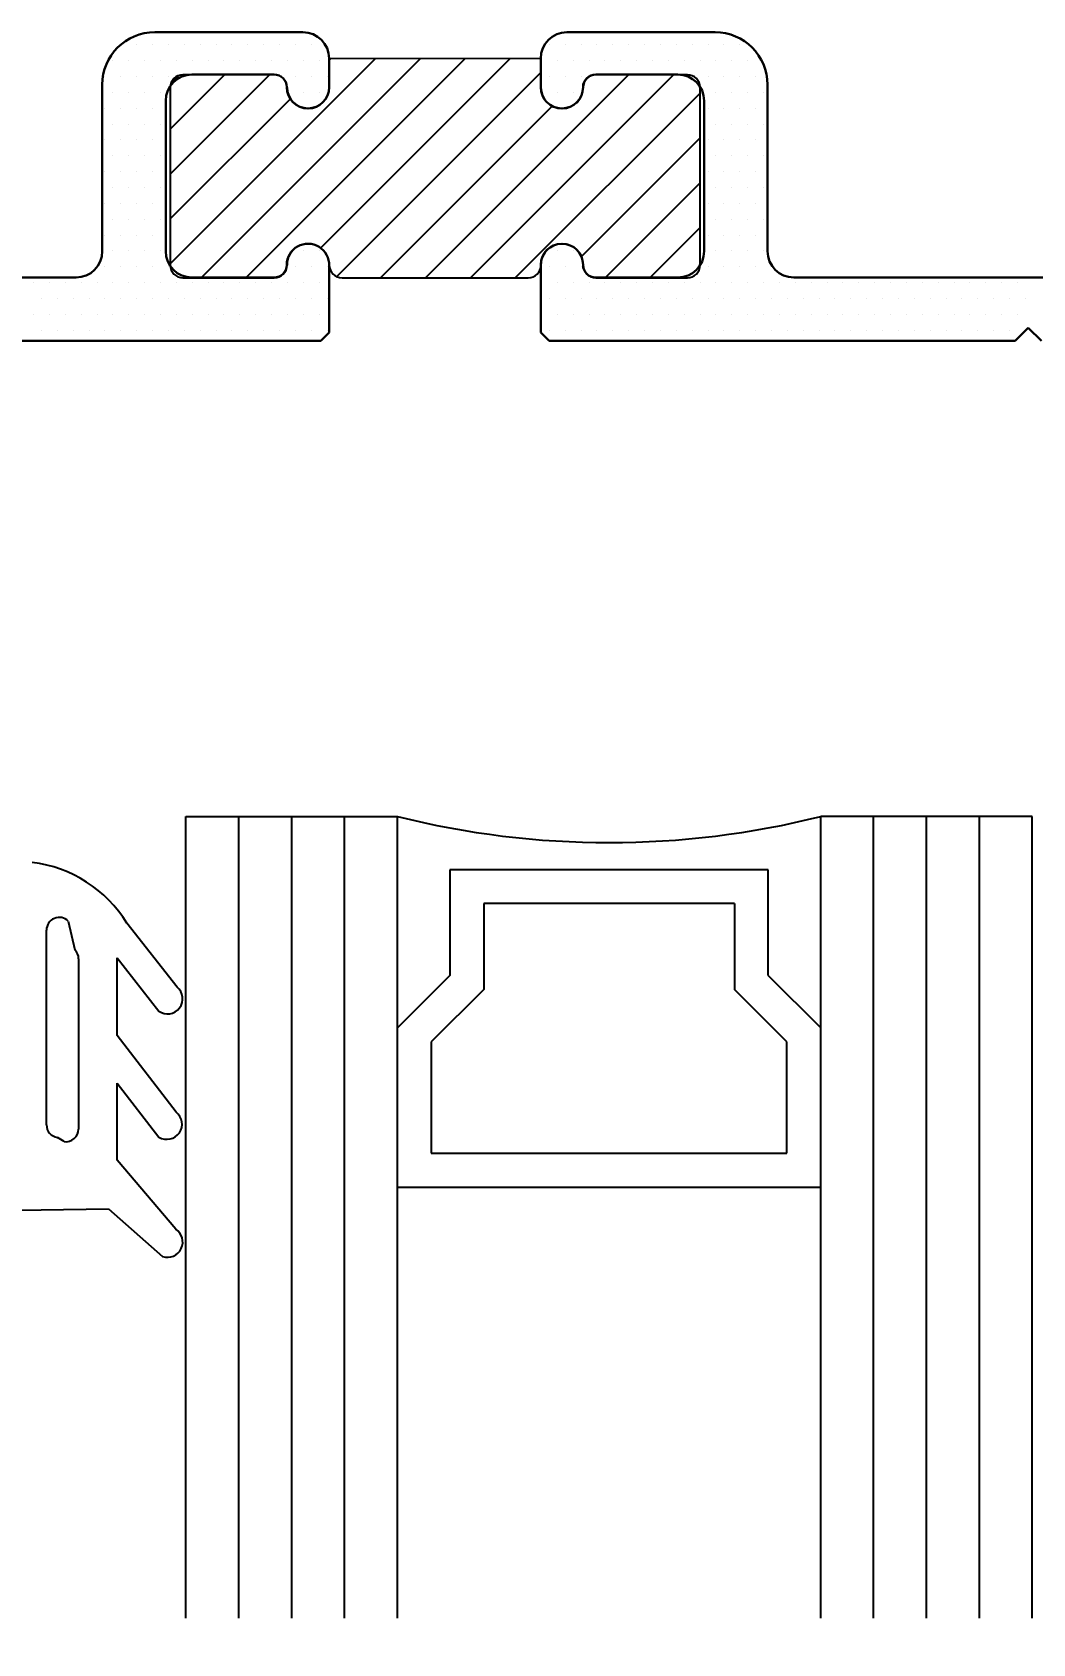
# Model space of a CAD drawing. Header units: inches. Extents: x 3.8 to 36.3, y 0.9 to 43.6.
# Drawn here: x 6.643 to 7.825, y 17.235 to 19.14 of the extents above; entities that cross this region are included whole.
import ezdxf

# ---------------------------------------------------------------- set-up
doc = ezdxf.new("R2010")
doc.units = ezdxf.units.IN
doc.header["$MEASUREMENT"] = 0
for name, color, linetype in [('R-ANNO-DIMS', 3, 'Continuous'), ('R-SWTS-DET1', 1, 'Continuous'), ('R-SWTS-PAT1', 5, 'Continuous')]:
    doc.layers.add(name, color=color, linetype=linetype)
doc.styles.add('SWTSTEXT', font='romans.shx')
doc.dimstyles.new('SWTSARCH', dxfattribs={"dimtxt": 0.25, "dimasz": 0.25, "dimexe": 0.179688, "dimexo": 0.0625, "dimgap": 0.125, "dimtad": 1, "dimtih": 1, "dimtoh": 1, "dimdec": 4, "dimzin": 4, "dimdsep": 46, "dimlunit": 4, "dimtxsty": 'SWTSTEXT', "dimcen": 0.1875, "dimdle": 0.179688, "dimclrd": 256, "dimclre": 256, "dimclrt": 256, "dimadec": 0, "dimazin": 1, "dimtfac": 1, "dimtdec": 4, "dimtofl": 0, "dimtmove": 0, "dimatfit": 3, "dimfxl": 0, "dimfrac": 2, "dimtolj": 1, "dimtzin": 4, "dimlwd": -1, "dimlwe": -1, "dimarcsym": 0})

# ---------------------------------------------------------------- blocks, each defined once
blk = doc.blocks.new('*D9')
at = {"layer": 'Defpoints', "color": 0}
for p in [(10.5692, 18.7891), (6.0692, 17.7901), (6.0692, 16.3107)]:
    blk.add_point(p, dxfattribs=at)
at = {"layer": 'R-ANNO-DIMS'}
for p, q in [((10.5692, 18.7266), (10.5692, 16.131)), ((6.0692, 17.7276), (6.0692, 16.131)), ((10.3192, 16.3107), (6.3192, 16.3107))]:
    blk.add_line(p, q, dxfattribs=at)
for points in [[(6.3192, 16.3523), (6.3192, 16.269), (6.0692, 16.3107)], [(10.3192, 16.3523), (10.3192, 16.269), (10.5692, 16.3107)]]:
    blk.add_solid(points, dxfattribs=at)
at = {"layer": 'R-ANNO-DIMS', "insert": (8.3305, 16.6261), "char_height": 0.25, "attachment_point": 5, "style": 'SWTSTEXT'}
blk.add_mtext('\\A1;4 1/2"', dxfattribs=at)

msp = doc.modelspace()

# ---------------------------------------------------------------- linework, layer by layer
at = {"layer": 'R-SWTS-DET1', "lineweight": 30}
for p, q in [((6.96223, 19.14009), (6.78723, 19.14009)), ((7.44923, 19.14009), (7.27423, 19.14009)), ((6.99323, 19.07509), (6.99323, 19.10909)), ((7.24323, 19.10909), (7.24323, 19.07509)), ((6.83123, 19.09009), (6.92823, 19.09009)), ((7.30823, 19.09009), (7.40523, 19.09009)), ((6.72523, 19.07809), (6.72523, 18.88114)), ((7.51123, 18.88114), (7.51123, 19.07809)), ((6.80023, 18.88114), (6.80023, 19.05909)), ((7.43623, 19.05909), (7.43623, 18.88114)), ((6.99323, 18.86414), (6.99323, 18.86509)), ((6.99323, 18.78509), (6.99323, 18.86509)), ((7.24323, 18.86509), (7.24323, 18.78509)), ((6.69423, 18.85014), (6.52834, 18.85014)), ((6.92823, 18.85014), (6.83123, 18.85014)), ((7.40523, 18.85014), (7.30823, 18.85014)), ((8.07338, 18.85014), (7.54223, 18.85014)), ((6.98328, 18.77514), (6.99323, 18.78509)), ((7.24323, 18.78509), (7.25318, 18.77514)), ((7.80366, 18.77514), (7.81923, 18.79072)), ((7.81923, 18.79072), (7.83481, 18.77514)), ((6.43738, 18.77514), (6.98328, 18.77514)), ((7.25318, 18.77514), (7.80366, 18.77514))]:
    msp.add_line(p, q, dxfattribs=at)
at = {"layer": 'R-SWTS-DET1'}
for p, q in [((7.2435, 19.10909), (6.9935, 19.10882)), ((6.9935, 19.10882), (6.9935, 19.07482)), ((7.2435, 19.07482), (7.2435, 19.10882)), ((6.9285, 19.08982), (6.8205, 19.08982)), ((7.4165, 19.08982), (7.3085, 19.08982)), ((6.8055, 19.07482), (6.8055, 18.86482)), ((7.4315, 18.86482), (7.4315, 19.07482)), ((6.8205, 18.84982), (6.9285, 18.84982)), ((7.0085, 18.84982), (7.2285, 18.84982)), ((7.3085, 18.84982), (7.4165, 18.84982)), ((6.824, 18.21304), (7.074, 18.21305)), ((6.82401, 17.26523), (6.824, 18.21304)), ((6.88651, 17.26523), (6.8865, 18.21304)), ((6.94901, 17.26523), (6.949, 18.21304)), ((7.01151, 17.26523), (7.0115, 18.21305)), ((7.07401, 17.26523), (7.074, 18.21305)), ((7.824, 18.21306), (7.574, 18.21305)), ((7.57401, 17.26523), (7.574, 18.21305)), ((7.63651, 17.26523), (7.6365, 18.21306)), ((7.69901, 17.26523), (7.699, 18.21306)), ((7.76151, 17.26523), (7.7615, 18.21306)), ((7.82401, 17.26523), (7.824, 18.21306)), ((7.136, 18.15005), (7.136, 18.02505)), ((7.512, 18.15005), (7.136, 18.15005)), ((7.512, 18.02505), (7.512, 18.15005)), ((7.472, 18.11005), (7.176, 18.11005)), ((7.176, 18.11005), (7.176, 18.00848)), ((7.472, 18.11005), (7.472, 18.00848)), ((6.81368, 18.01139), (6.75443, 18.08699)), ((6.74274, 17.95414), (6.74274, 18.04596)), ((6.74274, 18.04596), (6.79196, 17.98291)), ((7.136, 18.02505), (7.074, 17.96305)), ((7.512, 18.02505), (7.574, 17.96305)), ((7.176, 18.00848), (7.114, 17.94648)), ((7.534, 17.94649), (7.472, 18.00848)), ((6.81241, 17.86361), (6.74274, 17.95414)), ((7.114, 17.94648), (7.114, 17.81505)), ((7.534, 17.81505), (7.534, 17.94649)), ((6.74274, 17.8068), (6.74274, 17.89791)), ((6.74274, 17.89791), (6.7922, 17.83406)), ((7.114, 17.81505), (7.534, 17.81505)), ((6.81201, 17.7251), (6.74274, 17.8068)), ((7.07401, 17.77505), (7.57401, 17.77505)), ((6.31421, 17.74245), (6.73267, 17.74937)), ((6.73267, 17.74937), (6.73267, 17.74937)), ((6.73267, 17.74937), (6.79659, 17.69302))]:
    msp.add_line(p, q, dxfattribs=at)
at = {"layer": 'R-SWTS-DET1', "lineweight": 25}
for p, q in [((6.65936, 17.84852), (6.65936, 18.07876)), ((6.68497, 18.08937), (6.69289, 18.05545)), ((6.69729, 18.04485), (6.69729, 17.84357)), ((6.68012, 17.82872), (6.67219, 17.83368))]:
    msp.add_line(p, q, dxfattribs=at)
at = {"layer": 'R-SWTS-DET1', "lineweight": 30}
for centre, radius, start, end in [((6.78723, 19.07809), 0.062, 90, 180), ((6.96223, 19.10909), 0.031, 0, 90), ((7.27423, 19.10909), 0.031, 90, 180), ((7.44923, 19.07809), 0.062, 360, 90), ((6.83123, 19.05909), 0.031, 90, 180), ((6.92823, 19.07509), 0.015, 360, 90), ((7.30823, 19.07509), 0.015, 90, 180), ((7.40523, 19.05909), 0.031, 360, 90), ((6.96823, 19.07509), 0.025, 180, 0), ((7.26823, 19.07509), 0.025, 180, 0), ((6.69423, 18.88114), 0.031, 270, 0), ((6.83123, 18.88114), 0.031, 180, 270), ((6.96824, 18.86509), 0.02501, 357.83154, 179.91989), ((7.26823, 18.86509), 0.025, 0.07162, 180), ((7.40523, 18.88114), 0.031, 270, 0), ((7.54223, 18.88114), 0.031, 180, 270), ((6.92823, 18.86514), 0.015, 270, 359.92838), ((7.30823, 18.86514), 0.015, 180.07162, 270)]:
    msp.add_arc(centre, radius, start, end, dxfattribs=at)
at = {"layer": 'R-SWTS-DET1'}
for centre, radius, start, end in [((7.27423, 19.10909), 0.03073, 180, 180.50195), ((6.82052, 19.0748), 0.01502, 90.08612, 179.91388), ((6.92848, 19.0748), 0.01502, 0.08612, 89.91388), ((7.30852, 19.0748), 0.01502, 90.08612, 179.91388), ((7.41648, 19.0748), 0.01502, 0.08612, 89.91388), ((6.9685, 19.07498), 0.025, 180.35679, 359.64321), ((7.2685, 19.07488), 0.025, 180.1266, 359.8734), ((6.9685, 18.86487), 0.025, 359.89771, 180.10229), ((7.2685, 18.86487), 0.025, 359.89771, 180.10229), ((6.82052, 18.86484), 0.01502, 180.08612, 269.91388), ((6.92848, 18.86484), 0.01502, 270.08612, 359.91388), ((7.00852, 18.86484), 0.01502, 180.08612, 269.91388), ((7.22848, 18.86484), 0.01502, 270.08612, 359.91388), ((7.30852, 18.86484), 0.01502, 180.08612, 269.91388), ((7.41648, 18.86484), 0.01502, 270.08612, 359.91388), ((7.32398, 19.21134), 1.02912, 255.94163, 284.06029), ((6.62321, 18.00552), 0.15445, 31.83545, 82.82307), ((6.80222, 17.99761), 0.01792, 235.08802, 50.26285), ((6.80153, 17.84937), 0.01792, 238.65669, 52.60228), ((6.80236, 17.70999), 0.01792, 251.20882, 57.457)]:
    msp.add_arc(centre, radius, start, end, dxfattribs=at)
at = {"layer": 'R-SWTS-DET1', "lineweight": 25}
for centre, start, end in [((6.67436, 18.07876), 45, 180), ((6.68229, 18.04485), 360, 45), ((6.67436, 17.84852), 180, 261.68357), ((6.68229, 17.84357), 261.68357, 360)]:
    msp.add_arc(centre, 0.015, start, end, dxfattribs=at)
at = {"layer": 'R-SWTS-PAT1'}
for p, q in [((6.74716, 19.12525), (6.74716, 19.12525)), ((6.76591, 19.12525), (6.76591, 19.12525)), ((6.78466, 19.12525), (6.78466, 19.12525)), ((6.80341, 19.12525), (6.80341, 19.12525)), ((6.8055, 18.86644), (7.04794, 19.10888)), ((6.82216, 19.12525), (6.82216, 19.12525)), ((6.84091, 19.12525), (6.84091, 19.12525)), ((6.84192, 18.84982), (7.10103, 19.10894)), ((6.85966, 19.12525), (6.85966, 19.12525)), ((6.87841, 19.12525), (6.87841, 19.12525)), ((6.89495, 18.84982), (7.15412, 19.10899)), ((6.89716, 19.12525), (6.89716, 19.12525)), ((6.91591, 19.12525), (6.91591, 19.12525)), ((6.93466, 19.12525), (6.93466, 19.12525)), ((6.95341, 19.12525), (6.95341, 19.12525)), ((6.97216, 19.12525), (6.97216, 19.12525)), ((6.98317, 18.88501), (7.20721, 19.10905)), ((6.9935, 19.10747), (6.99485, 19.10882)), ((7.25341, 19.12525), (7.25341, 19.12525)), ((7.27216, 19.12525), (7.27216, 19.12525)), ((7.29091, 19.12525), (7.29091, 19.12525)), ((7.30966, 19.12525), (7.30966, 19.12525)), ((7.32841, 19.12525), (7.32841, 19.12525)), ((7.34716, 19.12525), (7.34716, 19.12525)), ((7.36591, 19.12525), (7.36591, 19.12525)), ((7.38466, 19.12525), (7.38466, 19.12525)), ((7.40341, 19.12525), (7.40341, 19.12525)), ((7.42216, 19.12525), (7.42216, 19.12525)), ((7.44091, 19.12525), (7.44091, 19.12525)), ((7.45966, 19.12525), (7.45966, 19.12525)), ((7.47841, 19.12525), (7.47841, 19.12525)), ((6.73779, 19.1065), (6.73779, 19.1065)), ((6.75654, 19.1065), (6.75654, 19.1065)), ((6.77529, 19.1065), (6.77529, 19.1065)), ((6.79404, 19.1065), (6.79404, 19.1065)), ((6.8055, 19.02554), (6.86978, 19.08982)), ((6.8055, 18.9725), (6.92282, 19.08982)), ((6.80617, 19.07924), (6.81608, 19.08915)), ((6.81279, 19.1065), (6.81279, 19.1065)), ((6.83154, 19.1065), (6.83154, 19.1065)), ((6.85029, 19.1065), (6.85029, 19.1065)), ((6.86904, 19.1065), (6.86904, 19.1065)), ((6.88779, 19.1065), (6.88779, 19.1065)), ((6.90654, 19.1065), (6.90654, 19.1065)), ((6.92529, 19.1065), (6.92529, 19.1065)), ((6.94404, 19.1065), (6.94404, 19.1065)), ((6.96279, 19.1065), (6.96279, 19.1065)), ((6.98154, 19.1065), (6.98154, 19.1065)), ((7.00234, 18.85115), (7.2435, 19.09231)), ((7.10708, 18.84982), (7.34708, 19.08982)), ((7.16011, 18.84982), (7.40011, 19.08982)), ((7.24404, 19.1065), (7.24404, 19.1065)), ((7.26279, 19.1065), (7.26279, 19.1065)), ((7.28154, 19.1065), (7.28154, 19.1065)), ((7.30029, 19.1065), (7.30029, 19.1065)), ((7.31904, 19.1065), (7.31904, 19.1065)), ((7.33779, 19.1065), (7.33779, 19.1065)), ((7.35654, 19.1065), (7.35654, 19.1065)), ((7.37529, 19.1065), (7.37529, 19.1065)), ((7.39404, 19.1065), (7.39404, 19.1065)), ((7.41279, 19.1065), (7.41279, 19.1065)), ((7.43154, 19.1065), (7.43154, 19.1065)), ((7.45029, 19.1065), (7.45029, 19.1065)), ((7.46904, 19.1065), (7.46904, 19.1065)), ((7.48779, 19.1065), (7.48779, 19.1065)), ((6.72841, 19.08775), (6.72841, 19.08775)), ((6.73779, 19.069), (6.73779, 19.069)), ((6.74716, 19.08775), (6.74716, 19.08775)), ((6.75654, 19.069), (6.75654, 19.069)), ((6.76591, 19.08775), (6.76591, 19.08775)), ((6.77529, 19.069), (6.77529, 19.069)), ((6.78466, 19.08775), (6.78466, 19.08775)), ((6.79404, 19.069), (6.79404, 19.069)), ((6.80341, 19.08775), (6.80341, 19.08775)), ((6.94404, 19.069), (6.94404, 19.069)), ((6.95341, 19.08775), (6.95341, 19.08775)), ((6.96279, 19.069), (6.96279, 19.069)), ((6.97216, 19.08775), (6.97216, 19.08775)), ((6.98154, 19.069), (6.98154, 19.069)), ((6.99091, 19.08775), (6.99091, 19.08775)), ((7.24404, 19.069), (7.24404, 19.069)), ((7.25341, 19.08775), (7.25341, 19.08775)), ((7.26279, 19.069), (7.26279, 19.069)), ((7.27216, 19.08775), (7.27216, 19.08775)), ((7.28154, 19.069), (7.28154, 19.069)), ((7.29091, 19.08775), (7.29091, 19.08775)), ((7.42216, 19.08775), (7.42216, 19.08775)), ((7.44091, 19.08775), (7.44091, 19.08775)), ((7.45029, 19.069), (7.45029, 19.069)), ((7.45966, 19.08775), (7.45966, 19.08775)), ((7.46904, 19.069), (7.46904, 19.069)), ((7.47841, 19.08775), (7.47841, 19.08775)), ((7.48779, 19.069), (7.48779, 19.069)), ((7.49716, 19.08775), (7.49716, 19.08775)), ((7.50654, 19.069), (7.50654, 19.069)), ((6.72841, 19.05025), (6.72841, 19.05025)), ((6.74716, 19.05025), (6.74716, 19.05025)), ((6.76591, 19.05025), (6.76591, 19.05025)), ((6.78466, 19.05025), (6.78466, 19.05025)), ((6.8055, 18.91947), (6.94744, 19.06141)), ((7.05405, 18.84982), (7.25693, 19.0527)), ((7.21315, 18.84982), (7.4315, 19.06817)), ((7.44091, 19.05025), (7.44091, 19.05025)), ((7.45966, 19.05025), (7.45966, 19.05025)), ((7.47841, 19.05025), (7.47841, 19.05025)), ((7.49716, 19.05025), (7.49716, 19.05025)), ((6.73779, 19.0315), (6.73779, 19.0315)), ((6.75654, 19.0315), (6.75654, 19.0315)), ((6.77529, 19.0315), (6.77529, 19.0315)), ((6.79404, 19.0315), (6.79404, 19.0315)), ((7.45029, 19.0315), (7.45029, 19.0315)), ((7.46904, 19.0315), (7.46904, 19.0315)), ((7.48779, 19.0315), (7.48779, 19.0315)), ((7.50654, 19.0315), (7.50654, 19.0315)), ((6.72841, 19.01275), (6.72841, 19.01275)), ((6.74716, 19.01275), (6.74716, 19.01275)), ((6.76591, 19.01275), (6.76591, 19.01275)), ((6.78466, 19.01275), (6.78466, 19.01275)), ((7.29132, 18.87496), (7.4315, 19.01514)), ((7.44091, 19.01275), (7.44091, 19.01275)), ((7.45966, 19.01275), (7.45966, 19.01275)), ((7.47841, 19.01275), (7.47841, 19.01275)), ((7.49716, 19.01275), (7.49716, 19.01275)), ((6.73779, 18.994), (6.73779, 18.994)), ((6.75654, 18.994), (6.75654, 18.994)), ((6.77529, 18.994), (6.77529, 18.994)), ((6.79404, 18.994), (6.79404, 18.994)), ((7.45029, 18.994), (7.45029, 18.994)), ((7.46904, 18.994), (7.46904, 18.994)), ((7.48779, 18.994), (7.48779, 18.994)), ((7.50654, 18.994), (7.50654, 18.994)), ((6.72841, 18.97525), (6.72841, 18.97525)), ((6.74716, 18.97525), (6.74716, 18.97525)), ((6.76591, 18.97525), (6.76591, 18.97525)), ((6.78466, 18.97525), (6.78466, 18.97525)), ((7.44091, 18.97525), (7.44091, 18.97525)), ((7.45966, 18.97525), (7.45966, 18.97525)), ((7.47841, 18.97525), (7.47841, 18.97525)), ((7.49716, 18.97525), (7.49716, 18.97525)), ((6.73779, 18.9565), (6.73779, 18.9565)), ((6.75654, 18.9565), (6.75654, 18.9565)), ((6.77529, 18.9565), (6.77529, 18.9565)), ((6.79404, 18.9565), (6.79404, 18.9565)), ((7.31921, 18.84982), (7.4315, 18.96211)), ((7.45029, 18.9565), (7.45029, 18.9565)), ((7.46904, 18.9565), (7.46904, 18.9565)), ((7.48779, 18.9565), (7.48779, 18.9565)), ((7.50654, 18.9565), (7.50654, 18.9565)), ((6.72841, 18.93775), (6.72841, 18.93775)), ((6.74716, 18.93775), (6.74716, 18.93775)), ((6.76591, 18.93775), (6.76591, 18.93775)), ((6.78466, 18.93775), (6.78466, 18.93775)), ((7.44091, 18.93775), (7.44091, 18.93775)), ((7.45966, 18.93775), (7.45966, 18.93775)), ((7.47841, 18.93775), (7.47841, 18.93775)), ((7.49716, 18.93775), (7.49716, 18.93775)), ((6.73779, 18.919), (6.73779, 18.919)), ((6.75654, 18.919), (6.75654, 18.919)), ((6.77529, 18.919), (6.77529, 18.919)), ((6.79404, 18.919), (6.79404, 18.919)), ((7.45029, 18.919), (7.45029, 18.919)), ((7.46904, 18.919), (7.46904, 18.919)), ((7.48779, 18.919), (7.48779, 18.919)), ((7.50654, 18.919), (7.50654, 18.919)), ((6.72841, 18.90025), (6.72841, 18.90025)), ((6.74716, 18.90025), (6.74716, 18.90025)), ((6.76591, 18.90025), (6.76591, 18.90025)), ((6.78466, 18.90025), (6.78466, 18.90025)), ((7.37225, 18.84982), (7.4315, 18.90908)), ((7.44091, 18.90025), (7.44091, 18.90025)), ((7.45966, 18.90025), (7.45966, 18.90025)), ((7.47841, 18.90025), (7.47841, 18.90025)), ((7.49716, 18.90025), (7.49716, 18.90025)), ((6.73779, 18.8815), (6.73779, 18.8815)), ((6.75654, 18.8815), (6.75654, 18.8815)), ((6.77529, 18.8815), (6.77529, 18.8815)), ((6.79404, 18.8815), (6.79404, 18.8815)), ((6.96279, 18.8815), (6.96279, 18.8815)), ((6.98154, 18.8815), (6.98154, 18.8815)), ((7.26279, 18.8815), (7.26279, 18.8815)), ((7.28154, 18.8815), (7.28154, 18.8815)), ((7.45029, 18.8815), (7.45029, 18.8815)), ((7.46904, 18.8815), (7.46904, 18.8815)), ((7.48779, 18.8815), (7.48779, 18.8815)), ((7.50654, 18.8815), (7.50654, 18.8815)), ((6.72841, 18.86275), (6.72841, 18.86275)), ((6.74716, 18.86275), (6.74716, 18.86275)), ((6.76591, 18.86275), (6.76591, 18.86275)), ((6.78466, 18.86275), (6.78466, 18.86275)), ((6.80341, 18.86275), (6.80341, 18.86275)), ((6.95341, 18.86275), (6.95341, 18.86275)), ((6.97216, 18.86275), (6.97216, 18.86275)), ((6.99091, 18.86275), (6.99091, 18.86275)), ((7.25341, 18.86275), (7.25341, 18.86275)), ((7.27216, 18.86275), (7.27216, 18.86275)), ((7.29091, 18.86275), (7.29091, 18.86275)), ((7.44091, 18.86275), (7.44091, 18.86275)), ((7.45966, 18.86275), (7.45966, 18.86275)), ((7.47841, 18.86275), (7.47841, 18.86275)), ((7.49716, 18.86275), (7.49716, 18.86275)), ((7.51591, 18.86275), (7.51591, 18.86275)), ((6.64404, 18.844), (6.64404, 18.844)), ((6.66279, 18.844), (6.66279, 18.844)), ((6.68154, 18.844), (6.68154, 18.844)), ((6.70029, 18.844), (6.70029, 18.844)), ((6.71904, 18.844), (6.71904, 18.844)), ((6.73779, 18.844), (6.73779, 18.844)), ((6.75654, 18.844), (6.75654, 18.844)), ((6.77529, 18.844), (6.77529, 18.844)), ((6.79404, 18.844), (6.79404, 18.844)), ((6.81279, 18.844), (6.81279, 18.844)), ((6.83154, 18.844), (6.83154, 18.844)), ((6.85029, 18.844), (6.85029, 18.844)), ((6.86904, 18.844), (6.86904, 18.844)), ((6.88779, 18.844), (6.88779, 18.844)), ((6.90654, 18.844), (6.90654, 18.844)), ((6.92529, 18.844), (6.92529, 18.844)), ((6.94404, 18.844), (6.94404, 18.844)), ((6.96279, 18.844), (6.96279, 18.844)), ((6.98154, 18.844), (6.98154, 18.844)), ((7.24404, 18.844), (7.24404, 18.844)), ((7.26279, 18.844), (7.26279, 18.844)), ((7.28154, 18.844), (7.28154, 18.844)), ((7.30029, 18.844), (7.30029, 18.844)), ((7.31904, 18.844), (7.31904, 18.844)), ((7.33779, 18.844), (7.33779, 18.844)), ((7.35654, 18.844), (7.35654, 18.844)), ((7.37529, 18.844), (7.37529, 18.844)), ((7.39404, 18.844), (7.39404, 18.844)), ((7.41279, 18.844), (7.41279, 18.844)), ((7.43154, 18.844), (7.43154, 18.844)), ((7.45029, 18.844), (7.45029, 18.844)), ((7.46904, 18.844), (7.46904, 18.844)), ((7.48779, 18.844), (7.48779, 18.844)), ((7.50654, 18.844), (7.50654, 18.844)), ((7.52529, 18.844), (7.52529, 18.844)), ((7.54404, 18.844), (7.54404, 18.844)), ((7.56279, 18.844), (7.56279, 18.844)), ((7.58154, 18.844), (7.58154, 18.844)), ((7.60029, 18.844), (7.60029, 18.844)), ((7.61904, 18.844), (7.61904, 18.844)), ((7.63779, 18.844), (7.63779, 18.844)), ((7.65654, 18.844), (7.65654, 18.844)), ((7.67529, 18.844), (7.67529, 18.844)), ((7.69404, 18.844), (7.69404, 18.844)), ((7.71279, 18.844), (7.71279, 18.844)), ((7.73154, 18.844), (7.73154, 18.844)), ((7.75029, 18.844), (7.75029, 18.844)), ((7.76904, 18.844), (7.76904, 18.844)), ((7.78779, 18.844), (7.78779, 18.844)), ((7.80654, 18.844), (7.80654, 18.844)), ((6.65341, 18.82525), (6.65341, 18.82525)), ((6.67216, 18.82525), (6.67216, 18.82525)), ((6.69091, 18.82525), (6.69091, 18.82525)), ((6.70966, 18.82525), (6.70966, 18.82525)), ((6.72841, 18.82525), (6.72841, 18.82525)), ((6.74716, 18.82525), (6.74716, 18.82525)), ((6.76591, 18.82525), (6.76591, 18.82525)), ((6.78466, 18.82525), (6.78466, 18.82525)), ((6.80341, 18.82525), (6.80341, 18.82525)), ((6.82216, 18.82525), (6.82216, 18.82525)), ((6.84091, 18.82525), (6.84091, 18.82525)), ((6.85966, 18.82525), (6.85966, 18.82525)), ((6.87841, 18.82525), (6.87841, 18.82525)), ((6.89716, 18.82525), (6.89716, 18.82525)), ((6.91591, 18.82525), (6.91591, 18.82525)), ((6.93466, 18.82525), (6.93466, 18.82525)), ((6.95341, 18.82525), (6.95341, 18.82525)), ((6.97216, 18.82525), (6.97216, 18.82525)), ((6.99091, 18.82525), (6.99091, 18.82525)), ((7.25341, 18.82525), (7.25341, 18.82525)), ((7.27216, 18.82525), (7.27216, 18.82525)), ((7.29091, 18.82525), (7.29091, 18.82525)), ((7.30966, 18.82525), (7.30966, 18.82525)), ((7.32841, 18.82525), (7.32841, 18.82525)), ((7.34716, 18.82525), (7.34716, 18.82525)), ((7.36591, 18.82525), (7.36591, 18.82525)), ((7.38466, 18.82525), (7.38466, 18.82525)), ((7.40341, 18.82525), (7.40341, 18.82525)), ((7.42216, 18.82525), (7.42216, 18.82525)), ((7.44091, 18.82525), (7.44091, 18.82525)), ((7.45966, 18.82525), (7.45966, 18.82525)), ((7.47841, 18.82525), (7.47841, 18.82525)), ((7.49716, 18.82525), (7.49716, 18.82525)), ((7.51591, 18.82525), (7.51591, 18.82525)), ((7.53466, 18.82525), (7.53466, 18.82525)), ((7.55341, 18.82525), (7.55341, 18.82525)), ((7.57216, 18.82525), (7.57216, 18.82525)), ((7.59091, 18.82525), (7.59091, 18.82525)), ((7.60966, 18.82525), (7.60966, 18.82525)), ((7.62841, 18.82525), (7.62841, 18.82525)), ((7.64716, 18.82525), (7.64716, 18.82525)), ((7.66591, 18.82525), (7.66591, 18.82525)), ((7.68466, 18.82525), (7.68466, 18.82525)), ((7.70341, 18.82525), (7.70341, 18.82525)), ((7.72216, 18.82525), (7.72216, 18.82525)), ((7.74091, 18.82525), (7.74091, 18.82525)), ((7.75966, 18.82525), (7.75966, 18.82525)), ((7.77841, 18.82525), (7.77841, 18.82525)), ((7.79716, 18.82525), (7.79716, 18.82525)), ((7.81591, 18.82525), (7.81591, 18.82525)), ((6.64404, 18.8065), (6.64404, 18.8065)), ((6.66279, 18.8065), (6.66279, 18.8065)), ((6.68154, 18.8065), (6.68154, 18.8065)), ((6.70029, 18.8065), (6.70029, 18.8065)), ((6.71904, 18.8065), (6.71904, 18.8065)), ((6.73779, 18.8065), (6.73779, 18.8065)), ((6.75654, 18.8065), (6.75654, 18.8065)), ((6.77529, 18.8065), (6.77529, 18.8065)), ((6.79404, 18.8065), (6.79404, 18.8065)), ((6.81279, 18.8065), (6.81279, 18.8065)), ((6.83154, 18.8065), (6.83154, 18.8065)), ((6.85029, 18.8065), (6.85029, 18.8065)), ((6.86904, 18.8065), (6.86904, 18.8065)), ((6.88779, 18.8065), (6.88779, 18.8065)), ((6.90654, 18.8065), (6.90654, 18.8065)), ((6.92529, 18.8065), (6.92529, 18.8065)), ((6.94404, 18.8065), (6.94404, 18.8065)), ((6.96279, 18.8065), (6.96279, 18.8065)), ((6.98154, 18.8065), (6.98154, 18.8065)), ((7.24404, 18.8065), (7.24404, 18.8065)), ((7.26279, 18.8065), (7.26279, 18.8065)), ((7.28154, 18.8065), (7.28154, 18.8065)), ((7.30029, 18.8065), (7.30029, 18.8065)), ((7.31904, 18.8065), (7.31904, 18.8065)), ((7.33779, 18.8065), (7.33779, 18.8065)), ((7.35654, 18.8065), (7.35654, 18.8065)), ((7.37529, 18.8065), (7.37529, 18.8065)), ((7.39404, 18.8065), (7.39404, 18.8065)), ((7.41279, 18.8065), (7.41279, 18.8065)), ((7.43154, 18.8065), (7.43154, 18.8065)), ((7.45029, 18.8065), (7.45029, 18.8065)), ((7.46904, 18.8065), (7.46904, 18.8065)), ((7.48779, 18.8065), (7.48779, 18.8065)), ((7.50654, 18.8065), (7.50654, 18.8065)), ((7.52529, 18.8065), (7.52529, 18.8065)), ((7.54404, 18.8065), (7.54404, 18.8065)), ((7.56279, 18.8065), (7.56279, 18.8065)), ((7.58154, 18.8065), (7.58154, 18.8065)), ((7.60029, 18.8065), (7.60029, 18.8065)), ((7.61904, 18.8065), (7.61904, 18.8065)), ((7.63779, 18.8065), (7.63779, 18.8065)), ((7.65654, 18.8065), (7.65654, 18.8065)), ((7.67529, 18.8065), (7.67529, 18.8065)), ((7.69404, 18.8065), (7.69404, 18.8065)), ((7.71279, 18.8065), (7.71279, 18.8065)), ((7.73154, 18.8065), (7.73154, 18.8065)), ((7.75029, 18.8065), (7.75029, 18.8065)), ((7.76904, 18.8065), (7.76904, 18.8065)), ((7.78779, 18.8065), (7.78779, 18.8065)), ((7.80654, 18.8065), (7.80654, 18.8065)), ((6.65341, 18.78775), (6.65341, 18.78775)), ((6.67216, 18.78775), (6.67216, 18.78775)), ((6.69091, 18.78775), (6.69091, 18.78775)), ((6.70966, 18.78775), (6.70966, 18.78775)), ((6.72841, 18.78775), (6.72841, 18.78775)), ((6.74716, 18.78775), (6.74716, 18.78775)), ((6.76591, 18.78775), (6.76591, 18.78775)), ((6.78466, 18.78775), (6.78466, 18.78775)), ((6.80341, 18.78775), (6.80341, 18.78775)), ((6.82216, 18.78775), (6.82216, 18.78775)), ((6.84091, 18.78775), (6.84091, 18.78775)), ((6.85966, 18.78775), (6.85966, 18.78775)), ((6.87841, 18.78775), (6.87841, 18.78775)), ((6.89716, 18.78775), (6.89716, 18.78775)), ((6.91591, 18.78775), (6.91591, 18.78775)), ((6.93466, 18.78775), (6.93466, 18.78775)), ((6.95341, 18.78775), (6.95341, 18.78775)), ((6.97216, 18.78775), (6.97216, 18.78775)), ((6.99091, 18.78775), (6.99091, 18.78775)), ((7.25341, 18.78775), (7.25341, 18.78775)), ((7.27216, 18.78775), (7.27216, 18.78775)), ((7.29091, 18.78775), (7.29091, 18.78775)), ((7.30966, 18.78775), (7.30966, 18.78775)), ((7.32841, 18.78775), (7.32841, 18.78775)), ((7.34716, 18.78775), (7.34716, 18.78775)), ((7.36591, 18.78775), (7.36591, 18.78775)), ((7.38466, 18.78775), (7.38466, 18.78775)), ((7.40341, 18.78775), (7.40341, 18.78775)), ((7.42216, 18.78775), (7.42216, 18.78775)), ((7.44091, 18.78775), (7.44091, 18.78775)), ((7.45966, 18.78775), (7.45966, 18.78775)), ((7.47841, 18.78775), (7.47841, 18.78775)), ((7.49716, 18.78775), (7.49716, 18.78775)), ((7.51591, 18.78775), (7.51591, 18.78775)), ((7.53466, 18.78775), (7.53466, 18.78775)), ((7.55341, 18.78775), (7.55341, 18.78775)), ((7.57216, 18.78775), (7.57216, 18.78775)), ((7.59091, 18.78775), (7.59091, 18.78775)), ((7.60966, 18.78775), (7.60966, 18.78775)), ((7.62841, 18.78775), (7.62841, 18.78775)), ((7.64716, 18.78775), (7.64716, 18.78775)), ((7.66591, 18.78775), (7.66591, 18.78775)), ((7.68466, 18.78775), (7.68466, 18.78775)), ((7.70341, 18.78775), (7.70341, 18.78775)), ((7.72216, 18.78775), (7.72216, 18.78775)), ((7.74091, 18.78775), (7.74091, 18.78775)), ((7.75966, 18.78775), (7.75966, 18.78775)), ((7.77841, 18.78775), (7.77841, 18.78775)), ((7.79716, 18.78775), (7.79716, 18.78775)), ((7.81591, 18.78775), (7.81591, 18.78775))]:
    msp.add_line(p, q, dxfattribs=at)

# ---------------------------------------------------------------- dimensions: what is measured, and where the dimension line sits
at = {"layer": 'R-ANNO-DIMS'}
dim = msp.add_linear_dim(base=(6.06923, 16.31067), p1=(10.56923, 18.78909), p2=(6.06923, 17.79014), dimstyle='SWTSARCH', dxfattribs=at)
dim.commit()
dim.dimension.update_dxf_attribs({"geometry": '*D9', "text_midpoint": (8.33049, 16.31067), "dimtype": 160})

doc.saveas('drawing.dxf')
